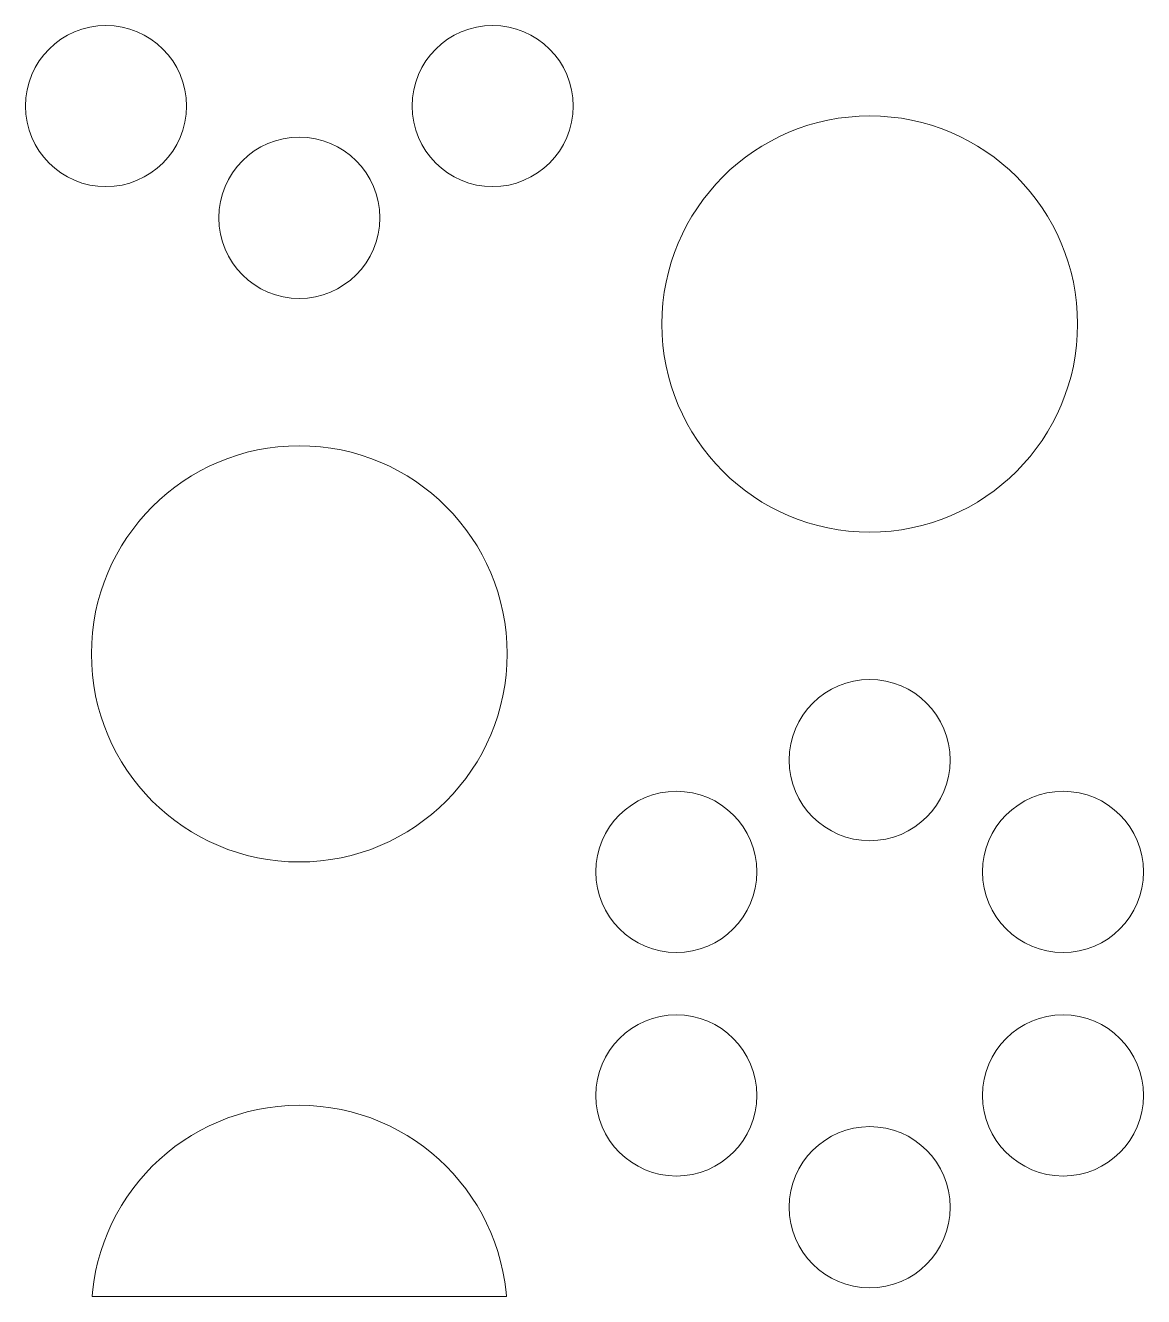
# Model space of a CAD drawing. Header units: millimetres. Extents: x -1200 to 1200, y -590 to 590.
# Drawn here: x 645.5 to 897.8, y -590 to -303.1 of the extents above; entities that cross this region are included whole.
import ezdxf

# ---------------------------------------------------------------- set-up
doc = ezdxf.new("R2010")
doc.units = ezdxf.units.MM
doc.header["$MEASUREMENT"] = 0
doc.layers.add('Layer 1', color=7, linetype='Continuous')

msp = doc.modelspace()

# ---------------------------------------------------------------- linework, layer by layer
at = {"layer": 'Layer 1', "color": 250, "lineweight": 20}
for points, knots in [([(645.4804, -321.3092), (645.4804, -311.2579), (653.6171, -303.1121), (663.6519, -303.1121), (673.6841, -303.1121), (681.821, -311.2579), (681.821, -321.3092), (681.821, -331.3557), (673.6841, -339.5016), (663.6519, -339.5016), (653.6171, -339.5016), (645.4804, -331.3557), (645.4804, -321.3092)], [0, 0, 0, 0, 0.25, 0.25, 0.25, 0.5, 0.5, 0.5, 0.75, 0.75, 0.75, 1, 1, 1, 1]), ([(732.7563, -321.3092), (732.7563, -311.2579), (740.8909, -303.1121), (750.9278, -303.1121), (760.9602, -303.1121), (769.0969, -311.2579), (769.0969, -321.3092), (769.0969, -331.3557), (760.9602, -339.5016), (750.9278, -339.5016), (740.8909, -339.5016), (732.7563, -331.3557), (732.7563, -321.3092)], [0, 0, 0, 0, 0.25, 0.25, 0.25, 0.5, 0.5, 0.5, 0.75, 0.75, 0.75, 1, 1, 1, 1]), ([(789.1277, -370.5178), (789.1277, -370.5178), (789.1929, -368.0954), (789.1929, -368.0954), (789.1929, -368.0954), (789.3713, -365.707), (789.3713, -365.707), (789.3713, -365.707), (789.6703, -363.3547), (789.6703, -363.3547), (789.6703, -363.3547), (790.0828, -361.0435), (790.0828, -361.0435), (790.0828, -361.0435), (790.6083, -358.7734), (790.6083, -358.7734), (790.6083, -358.7734), (791.238, -356.5468), (791.238, -356.5468), (791.238, -356.5468), (791.9734, -354.3661), (791.9734, -354.3661), (791.9734, -354.3661), (792.8151, -352.236), (792.8151, -352.236), (792.8151, -352.236), (793.7533, -350.1567), (793.7533, -350.1567), (793.7533, -350.1567), (794.7902, -348.133), (794.7902, -348.133), (794.7902, -348.133), (795.9188, -346.1646), (795.9188, -346.1646), (795.9188, -346.1646), (797.1368, -344.2591), (797.1368, -344.2591), (797.1368, -344.2591), (798.4487, -342.4164), (798.4487, -342.4164), (798.4487, -342.4164), (799.8401, -340.6415), (799.8401, -340.6415), (799.8401, -340.6415), (801.3159, -338.9341), (801.3159, -338.9341), (801.3159, -338.9341), (802.8715, -337.3015), (802.8715, -337.3015), (802.8715, -337.3015), (804.5016, -335.7439), (804.5016, -335.7439), (804.5016, -335.7439), (806.2068, -334.2658), (806.2068, -334.2658), (806.2068, -334.2658), (807.9793, -332.8723), (807.9793, -332.8723), (807.9793, -332.8723), (809.8169, -331.561), (809.8169, -331.561), (809.8169, -331.561), (811.7245, -330.339), (811.7245, -330.339), (811.7245, -330.339), (813.6875, -329.2088), (813.6875, -329.2088), (813.6875, -329.2088), (815.7084, -328.1727), (815.7084, -328.1727), (815.7084, -328.1727), (817.7849, -327.2309), (817.7849, -327.2309), (817.7849, -327.2309), (819.9119, -326.3905), (819.9119, -326.3905), (819.9119, -326.3905), (822.0896, -325.6513), (822.0896, -325.6513), (822.0896, -325.6513), (824.3131, -325.0211), (824.3131, -325.0211), (824.3131, -325.0211), (826.5799, -324.4946), (826.5799, -324.4946), (826.5799, -324.4946), (828.8879, -324.0816), (828.8879, -324.0816), (828.8879, -324.0816), (831.2345, -323.7821), (831.2345, -323.7821), (831.2345, -323.7821), (833.6195, -323.6034), (833.6195, -323.6034), (833.6195, -323.6034), (836.0407, -323.5431), (836.0407, -323.5431), (836.0407, -323.5431), (838.4595, -323.6034), (838.4595, -323.6034), (838.4595, -323.6034), (840.8447, -323.7821), (840.8447, -323.7821), (840.8447, -323.7821), (843.1911, -324.0816), (843.1911, -324.0816), (843.1911, -324.0816), (845.499, -324.4946), (845.499, -324.4946), (845.499, -324.4946), (847.7682, -325.0211), (847.7682, -325.0211), (847.7682, -325.0211), (849.9894, -325.6513), (849.9894, -325.6513), (849.9894, -325.6513), (852.1672, -326.3905), (852.1672, -326.3905), (852.1672, -326.3905), (854.2943, -327.2309), (854.2943, -327.2309), (854.2943, -327.2309), (856.3707, -328.1727), (856.3707, -328.1727), (856.3707, -328.1727), (858.3915, -329.2088), (858.3915, -329.2088), (858.3915, -329.2088), (860.3593, -330.339), (860.3593, -330.339), (860.3593, -330.339), (862.262, -331.561), (862.262, -331.561), (862.262, -331.561), (864.0996, -332.8723), (864.0996, -332.8723), (864.0996, -332.8723), (865.8747, -334.2658), (865.8747, -334.2658), (865.8747, -334.2658), (867.5772, -335.7439), (867.5772, -335.7439), (867.5772, -335.7439), (869.2074, -337.3015), (869.2074, -337.3015), (869.2074, -337.3015), (870.7654, -338.9365), (870.7654, -338.9365), (870.7654, -338.9365), (872.239, -340.6415), (872.239, -340.6415), (872.239, -340.6415), (873.6329, -342.4164), (873.6329, -342.4164), (873.6329, -342.4164), (874.9424, -344.2591), (874.9424, -344.2591), (874.9424, -344.2591), (876.1601, -346.1646), (876.1601, -346.1646), (876.1601, -346.1646), (877.2913, -348.133), (877.2913, -348.133), (877.2913, -348.133), (878.3259, -350.1567), (878.3259, -350.1567), (878.3259, -350.1567), (879.2665, -352.236), (879.2665, -352.236), (879.2665, -352.236), (880.1056, -354.3661), (880.1056, -354.3661), (880.1056, -354.3661), (880.8412, -356.5468), (880.8412, -356.5468), (880.8412, -356.5468), (881.4729, -358.7711), (881.4729, -358.7711), (881.4729, -358.7711), (881.9963, -361.0435), (881.9963, -361.0435), (881.9963, -361.0435), (882.4088, -363.3547), (882.4088, -363.3547), (882.4088, -363.3547), (882.7053, -365.707), (882.7053, -365.707), (882.7053, -365.707), (882.8886, -368.0954), (882.8886, -368.0954), (882.8886, -368.0954), (882.9489, -370.5178), (882.9489, -370.5178), (882.9489, -370.5178), (882.8886, -372.94), (882.8886, -372.94), (882.8886, -372.94), (882.7053, -375.3285), (882.7053, -375.3285), (882.7053, -375.3285), (882.4088, -377.6783), (882.4088, -377.6783), (882.4088, -377.6783), (881.9963, -379.9918), (881.9963, -379.9918), (881.9963, -379.9918), (881.4729, -382.2619), (881.4729, -382.2619), (881.4729, -382.2619), (880.8412, -384.4862), (880.8412, -384.4862), (880.8412, -384.4862), (880.1056, -386.667), (880.1056, -386.667), (880.1056, -386.667), (879.2665, -388.7994), (879.2665, -388.7994), (879.2665, -388.7994), (878.3259, -390.8764), (878.3259, -390.8764), (878.3259, -390.8764), (877.2913, -392.9001), (877.2913, -392.9001), (877.2913, -392.9001), (876.1601, -394.8683), (876.1601, -394.8683), (876.1601, -394.8683), (874.9424, -396.7739), (874.9424, -396.7739), (874.9424, -396.7739), (873.6329, -398.6164), (873.6329, -398.6164), (873.6329, -398.6164), (872.239, -400.394), (872.239, -400.394), (872.239, -400.394), (870.7654, -402.0991), (870.7654, -402.0991), (870.7654, -402.0991), (869.2074, -403.7315), (869.2074, -403.7315), (869.2074, -403.7315), (867.5772, -405.2916), (867.5772, -405.2916), (867.5772, -405.2916), (865.8747, -406.7672), (865.8747, -406.7672), (865.8747, -406.7672), (864.0996, -408.1631), (864.0996, -408.1631), (864.0996, -408.1631), (862.262, -409.4743), (862.262, -409.4743), (862.262, -409.4743), (860.3593, -410.6965), (860.3593, -410.6965), (860.3593, -410.6965), (858.3915, -411.8267), (858.3915, -411.8267), (858.3915, -411.8267), (856.3707, -412.8628), (856.3707, -412.8628), (856.3707, -412.8628), (854.2943, -413.8047), (854.2943, -413.8047), (854.2943, -413.8047), (852.1672, -414.6451), (852.1672, -414.6451), (852.1672, -414.6451), (849.9894, -415.3817), (849.9894, -415.3817), (849.9894, -415.3817), (847.7682, -416.0144), (847.7682, -416.0144), (847.7682, -416.0144), (845.499, -416.5384), (845.499, -416.5384), (845.499, -416.5384), (843.1911, -416.9491), (843.1911, -416.9491), (843.1911, -416.9491), (840.8447, -417.2484), (840.8447, -417.2484), (840.8447, -417.2484), (838.4595, -417.4318), (838.4595, -417.4318), (838.4595, -417.4318), (836.0407, -417.4923), (836.0407, -417.4923), (836.0407, -417.4923), (833.6195, -417.4318), (833.6195, -417.4318), (833.6195, -417.4318), (831.2345, -417.2484), (831.2345, -417.2484), (831.2345, -417.2484), (828.8879, -416.9491), (828.8879, -416.9491), (828.8879, -416.9491), (826.5799, -416.5384), (826.5799, -416.5384), (826.5799, -416.5384), (824.3105, -416.0144), (824.3105, -416.0144), (824.3105, -416.0144), (822.0896, -415.3817), (822.0896, -415.3817), (822.0896, -415.3817), (819.9119, -414.6451), (819.9119, -414.6451), (819.9119, -414.6451), (817.7849, -413.8047), (817.7849, -413.8047), (817.7849, -413.8047), (815.7084, -412.8628), (815.7084, -412.8628), (815.7084, -412.8628), (813.6875, -411.8267), (813.6875, -411.8267), (813.6875, -411.8267), (811.7245, -410.6965), (811.7245, -410.6965), (811.7245, -410.6965), (809.8169, -409.4743), (809.8169, -409.4743), (809.8169, -409.4743), (807.9793, -408.1631), (807.9793, -408.1631), (807.9793, -408.1631), (806.2068, -406.7672), (806.2068, -406.7672), (806.2068, -406.7672), (804.5016, -405.2916), (804.5016, -405.2916), (804.5016, -405.2916), (802.8715, -403.7315), (802.8715, -403.7315), (802.8715, -403.7315), (801.3159, -402.0991), (801.3159, -402.0991), (801.3159, -402.0991), (799.8401, -400.394), (799.8401, -400.394), (799.8401, -400.394), (798.4487, -398.6164), (798.4487, -398.6164), (798.4487, -398.6164), (797.1368, -396.7739), (797.1368, -396.7739), (797.1368, -396.7739), (795.9188, -394.8683), (795.9188, -394.8683), (795.9188, -394.8683), (794.7902, -392.9001), (794.7902, -392.9001), (794.7902, -392.9001), (793.7533, -390.8764), (793.7533, -390.8764), (793.7533, -390.8764), (792.8151, -388.7994), (792.8151, -388.7994), (792.8151, -388.7994), (791.9734, -386.667), (791.9734, -386.667), (791.9734, -386.667), (791.238, -384.4862), (791.238, -384.4862), (791.238, -384.4862), (790.6083, -382.2619), (790.6083, -382.2619), (790.6083, -382.2619), (790.0828, -379.9894), (790.0828, -379.9894), (790.0828, -379.9894), (789.6703, -377.6783), (789.6703, -377.6783), (789.6703, -377.6783), (789.3713, -375.3285), (789.3713, -375.3285), (789.3713, -375.3285), (789.1929, -372.94), (789.1929, -372.94), (789.1929, -372.94), (789.1277, -370.5178), (789.1277, -370.5178)], [0, 0, 0, 0, 0.0078125, 0.0078125, 0.0078125, 0.015625, 0.015625, 0.015625, 0.0234375, 0.0234375, 0.0234375, 0.03125, 0.03125, 0.03125, 0.0390625, 0.0390625, 0.0390625, 0.046875, 0.046875, 0.046875, 0.0546875, 0.0546875, 0.0546875, 0.0625, 0.0625, 0.0625, 0.0703125, 0.0703125, 0.0703125, 0.078125, 0.078125, 0.078125, 0.0859375, 0.0859375, 0.0859375, 0.09375, 0.09375, 0.09375, 0.1015625, 0.1015625, 0.1015625, 0.109375, 0.109375, 0.109375, 0.1171875, 0.1171875, 0.1171875, 0.125, 0.125, 0.125, 0.1328125, 0.1328125, 0.1328125, 0.140625, 0.140625, 0.140625, 0.1484375, 0.1484375, 0.1484375, 0.15625, 0.15625, 0.15625, 0.1640625, 0.1640625, 0.1640625, 0.171875, 0.171875, 0.171875, 0.1796875, 0.1796875, 0.1796875, 0.1875, 0.1875, 0.1875, 0.1953125, 0.1953125, 0.1953125, 0.203125, 0.203125, 0.203125, 0.2109375, 0.2109375, 0.2109375, 0.21875, 0.21875, 0.21875, 0.2265625, 0.2265625, 0.2265625, 0.234375, 0.234375, 0.234375, 0.2421875, 0.2421875, 0.2421875, 0.25, 0.25, 0.25, 0.2578125, 0.2578125, 0.2578125, 0.265625, 0.265625, 0.265625, 0.2734375, 0.2734375, 0.2734375, 0.28125, 0.28125, 0.28125, 0.2890625, 0.2890625, 0.2890625, 0.296875, 0.296875, 0.296875, 0.3046875, 0.3046875, 0.3046875, 0.3125, 0.3125, 0.3125, 0.3203125, 0.3203125, 0.3203125, 0.328125, 0.328125, 0.328125, 0.3359375, 0.3359375, 0.3359375, 0.34375, 0.34375, 0.34375, 0.3515625, 0.3515625, 0.3515625, 0.359375, 0.359375, 0.359375, 0.3671875, 0.3671875, 0.3671875, 0.375, 0.375, 0.375, 0.3828125, 0.3828125, 0.3828125, 0.390625, 0.390625, 0.390625, 0.3984375, 0.3984375, 0.3984375, 0.40625, 0.40625, 0.40625, 0.4140625, 0.4140625, 0.4140625, 0.421875, 0.421875, 0.421875, 0.4296875, 0.4296875, 0.4296875, 0.4375, 0.4375, 0.4375, 0.4453125, 0.4453125, 0.4453125, 0.453125, 0.453125, 0.453125, 0.4609375, 0.4609375, 0.4609375, 0.46875, 0.46875, 0.46875, 0.4765625, 0.4765625, 0.4765625, 0.484375, 0.484375, 0.484375, 0.4921875, 0.4921875, 0.4921875, 0.5, 0.5, 0.5, 0.5078125, 0.5078125, 0.5078125, 0.515625, 0.515625, 0.515625, 0.5234375, 0.5234375, 0.5234375, 0.53125, 0.53125, 0.53125, 0.5390625, 0.5390625, 0.5390625, 0.546875, 0.546875, 0.546875, 0.5546875, 0.5546875, 0.5546875, 0.5625, 0.5625, 0.5625, 0.5703125, 0.5703125, 0.5703125, 0.578125, 0.578125, 0.578125, 0.5859375, 0.5859375, 0.5859375, 0.59375, 0.59375, 0.59375, 0.6015625, 0.6015625, 0.6015625, 0.609375, 0.609375, 0.609375, 0.6171875, 0.6171875, 0.6171875, 0.625, 0.625, 0.625, 0.6328125, 0.6328125, 0.6328125, 0.640625, 0.640625, 0.640625, 0.6484375, 0.6484375, 0.6484375, 0.65625, 0.65625, 0.65625, 0.6640625, 0.6640625, 0.6640625, 0.671875, 0.671875, 0.671875, 0.6796875, 0.6796875, 0.6796875, 0.6875, 0.6875, 0.6875, 0.6953125, 0.6953125, 0.6953125, 0.703125, 0.703125, 0.703125, 0.7109375, 0.7109375, 0.7109375, 0.71875, 0.71875, 0.71875, 0.7265625, 0.7265625, 0.7265625, 0.734375, 0.734375, 0.734375, 0.7421875, 0.7421875, 0.7421875, 0.75, 0.75, 0.75, 0.7578125, 0.7578125, 0.7578125, 0.765625, 0.765625, 0.765625, 0.7734375, 0.7734375, 0.7734375, 0.78125, 0.78125, 0.78125, 0.7890625, 0.7890625, 0.7890625, 0.796875, 0.796875, 0.796875, 0.8046875, 0.8046875, 0.8046875, 0.8125, 0.8125, 0.8125, 0.8203125, 0.8203125, 0.8203125, 0.828125, 0.828125, 0.828125, 0.8359375, 0.8359375, 0.8359375, 0.84375, 0.84375, 0.84375, 0.8515625, 0.8515625, 0.8515625, 0.859375, 0.859375, 0.859375, 0.8671875, 0.8671875, 0.8671875, 0.875, 0.875, 0.875, 0.8828125, 0.8828125, 0.8828125, 0.890625, 0.890625, 0.890625, 0.8984375, 0.8984375, 0.8984375, 0.90625, 0.90625, 0.90625, 0.9140625, 0.9140625, 0.9140625, 0.921875, 0.921875, 0.921875, 0.9296875, 0.9296875, 0.9296875, 0.9375, 0.9375, 0.9375, 0.9453125, 0.9453125, 0.9453125, 0.953125, 0.953125, 0.953125, 0.9609375, 0.9609375, 0.9609375, 0.96875, 0.96875, 0.96875, 0.9765625, 0.9765625, 0.9765625, 0.984375, 0.984375, 0.984375, 0.9921875, 0.9921875, 0.9921875, 1, 1, 1, 1]), ([(689.1184, -346.5366), (689.1184, -336.4877), (697.2528, -328.3392), (707.2898, -328.3392), (717.322, -328.3392), (725.4613, -336.4877), (725.4613, -346.5366), (725.4613, -356.5855), (717.322, -364.7338), (707.2898, -364.7338), (697.2528, -364.7338), (689.1184, -356.5855), (689.1184, -346.5366)], [0, 0, 0, 0, 0.25, 0.25, 0.25, 0.5, 0.5, 0.5, 0.75, 0.75, 0.75, 1, 1, 1, 1]), ([(660.3793, -444.9561), (660.3793, -444.9561), (660.4372, -442.5337), (660.4372, -442.5337), (660.4372, -442.5337), (660.6205, -440.1453), (660.6205, -440.1453), (660.6205, -440.1453), (660.9195, -437.7955), (660.9195, -437.7955), (660.9195, -437.7955), (661.332, -435.4843), (661.332, -435.4843), (661.332, -435.4843), (661.8551, -433.2117), (661.8551, -433.2117), (661.8551, -433.2117), (662.4895, -430.9875), (662.4895, -430.9875), (662.4895, -430.9875), (663.2225, -428.8067), (663.2225, -428.8067), (663.2225, -428.8067), (664.0644, -426.6766), (664.0644, -426.6766), (664.0644, -426.6766), (665.0024, -424.5974), (665.0024, -424.5974), (665.0024, -424.5974), (666.0368, -422.5735), (666.0368, -422.5735), (666.0368, -422.5735), (667.1679, -420.6053), (667.1679, -420.6053), (667.1679, -420.6053), (668.3882, -418.6999), (668.3882, -418.6999), (668.3882, -418.6999), (669.6953, -416.8572), (669.6953, -416.8572), (669.6953, -416.8572), (671.0892, -415.0797), (671.0892, -415.0797), (671.0892, -415.0797), (672.5651, -413.3748), (672.5651, -413.3748), (672.5651, -413.3748), (674.1206, -411.7421), (674.1206, -411.7421), (674.1206, -411.7421), (675.7486, -410.1844), (675.7486, -410.1844), (675.7486, -410.1844), (677.4559, -408.7065), (677.4559, -408.7065), (677.4559, -408.7065), (679.2284, -407.313), (679.2284, -407.313), (679.2284, -407.313), (681.0684, -405.9992), (681.0684, -405.9992), (681.0684, -405.9992), (682.9712, -404.7772), (682.9712, -404.7772), (682.9712, -404.7772), (684.9342, -403.6471), (684.9342, -403.6471), (684.9342, -403.6471), (686.9576, -402.611), (686.9576, -402.611), (686.9576, -402.611), (689.0341, -401.6692), (689.0341, -401.6692), (689.0341, -401.6692), (691.1587, -400.8287), (691.1587, -400.8287), (691.1587, -400.8287), (693.3386, -400.0922), (693.3386, -400.0922), (693.3386, -400.0922), (695.5598, -399.4594), (695.5598, -399.4594), (695.5598, -399.4594), (697.8267, -398.9352), (697.8267, -398.9352), (697.8267, -398.9352), (700.1369, -398.5248), (700.1369, -398.5248), (700.1369, -398.5248), (702.4859, -398.2252), (702.4859, -398.2252), (702.4859, -398.2252), (704.871, -398.0417), (704.871, -398.0417), (704.871, -398.0417), (707.2898, -397.9813), (707.2898, -397.9813), (707.2898, -397.9813), (709.7087, -398.0417), (709.7087, -398.0417), (709.7087, -398.0417), (712.0914, -398.2252), (712.0914, -398.2252), (712.0914, -398.2252), (714.4378, -398.5248), (714.4378, -398.5248), (714.4378, -398.5248), (716.7482, -398.9352), (716.7482, -398.9352), (716.7482, -398.9352), (719.0152, -399.4594), (719.0152, -399.4594), (719.0152, -399.4594), (721.241, -400.0922), (721.241, -400.0922), (721.241, -400.0922), (723.4164, -400.8287), (723.4164, -400.8287), (723.4164, -400.8287), (725.5409, -401.6692), (725.5409, -401.6692), (725.5409, -401.6692), (727.622, -402.611), (727.622, -402.611), (727.622, -402.611), (729.643, -403.6471), (729.643, -403.6471), (729.643, -403.6471), (731.606, -404.7772), (731.606, -404.7772), (731.606, -404.7772), (733.5088, -405.9992), (733.5088, -405.9992), (733.5088, -405.9992), (735.3489, -407.313), (735.3489, -407.313), (735.3489, -407.313), (737.124, -408.7065), (737.124, -408.7065), (737.124, -408.7065), (738.8264, -410.1844), (738.8264, -410.1844), (738.8264, -410.1844), (740.4567, -411.7421), (740.4567, -411.7421), (740.4567, -411.7421), (742.0097, -413.3748), (742.0097, -413.3748), (742.0097, -413.3748), (743.4881, -415.0797), (743.4881, -415.0797), (743.4881, -415.0797), (744.8819, -416.8572), (744.8819, -416.8572), (744.8819, -416.8572), (746.1891, -418.6999), (746.1891, -418.6999), (746.1891, -418.6999), (747.4118, -420.6053), (747.4118, -420.6053), (747.4118, -420.6053), (748.5405, -422.5735), (748.5405, -422.5735), (748.5405, -422.5735), (749.575, -424.5974), (749.575, -424.5974), (749.575, -424.5974), (750.5155, -426.6766), (750.5155, -426.6766), (750.5155, -426.6766), (751.3523, -428.8067), (751.3523, -428.8067), (751.3523, -428.8067), (752.0903, -430.9875), (752.0903, -430.9875), (752.0903, -430.9875), (752.722, -433.2117), (752.722, -433.2117), (752.722, -433.2117), (753.243, -435.4843), (753.243, -435.4843), (753.243, -435.4843), (753.6578, -437.7955), (753.6578, -437.7955), (753.6578, -437.7955), (753.9545, -440.1453), (753.9545, -440.1453), (753.9545, -440.1453), (754.1378, -442.5337), (754.1378, -442.5337), (754.1378, -442.5337), (754.1981, -444.9561), (754.1981, -444.9561), (754.1981, -444.9561), (754.1378, -447.3782), (754.1378, -447.3782), (754.1378, -447.3782), (753.9545, -449.7667), (753.9545, -449.7667), (753.9545, -449.7667), (753.6578, -452.1189), (753.6578, -452.1189), (753.6578, -452.1189), (753.243, -454.4301), (753.243, -454.4301), (753.243, -454.4301), (752.722, -456.7002), (752.722, -456.7002), (752.722, -456.7002), (752.0903, -458.9269), (752.0903, -458.9269), (752.0903, -458.9269), (751.3523, -461.1076), (751.3523, -461.1076), (751.3523, -461.1076), (750.5155, -463.2377), (750.5155, -463.2377), (750.5155, -463.2377), (749.575, -465.317), (749.575, -465.317), (749.575, -465.317), (748.5405, -467.3409), (748.5405, -467.3409), (748.5405, -467.3409), (747.4118, -469.3092), (747.4118, -469.3092), (747.4118, -469.3092), (746.1891, -471.217), (746.1891, -471.217), (746.1891, -471.217), (744.8819, -473.0572), (744.8819, -473.0572), (744.8819, -473.0572), (743.4881, -474.8346), (743.4881, -474.8346), (743.4881, -474.8346), (742.0097, -476.5396), (742.0097, -476.5396), (742.0097, -476.5396), (740.4567, -478.1723), (740.4567, -478.1723), (740.4567, -478.1723), (738.8264, -479.7299), (738.8264, -479.7299), (738.8264, -479.7299), (737.124, -481.2078), (737.124, -481.2078), (737.124, -481.2078), (735.3489, -482.6014), (735.3489, -482.6014), (735.3489, -482.6014), (733.5088, -483.9127), (733.5088, -483.9127), (733.5088, -483.9127), (731.606, -485.1347), (731.606, -485.1347), (731.606, -485.1347), (729.643, -486.265), (729.643, -486.265), (729.643, -486.265), (727.622, -487.301), (727.622, -487.301), (727.622, -487.301), (725.5409, -488.2427), (725.5409, -488.2427), (725.5409, -488.2427), (723.4164, -489.0856), (723.4164, -489.0856), (723.4164, -489.0856), (721.241, -489.8198), (721.241, -489.8198), (721.241, -489.8198), (719.0152, -490.4526), (719.0152, -490.4526), (719.0152, -490.4526), (716.7482, -490.9791), (716.7482, -490.9791), (716.7482, -490.9791), (714.4378, -491.3921), (714.4378, -491.3921), (714.4378, -491.3921), (712.0914, -491.6915), (712.0914, -491.6915), (712.0914, -491.6915), (709.7087, -491.8702), (709.7087, -491.8702), (709.7087, -491.8702), (707.2898, -491.9306), (707.2898, -491.9306), (707.2898, -491.9306), (704.8663, -491.8702), (704.8663, -491.8702), (704.8663, -491.8702), (702.4859, -491.6915), (702.4859, -491.6915), (702.4859, -491.6915), (700.1369, -491.3921), (700.1369, -491.3921), (700.1369, -491.3921), (697.8267, -490.9791), (697.8267, -490.9791), (697.8267, -490.9791), (695.5598, -490.4526), (695.5598, -490.4526), (695.5598, -490.4526), (693.3386, -489.8198), (693.3386, -489.8198), (693.3386, -489.8198), (691.1587, -489.0834), (691.1587, -489.0834), (691.1587, -489.0834), (689.0341, -488.2427), (689.0341, -488.2427), (689.0341, -488.2427), (686.9576, -487.301), (686.9576, -487.301), (686.9576, -487.301), (684.9342, -486.265), (684.9342, -486.265), (684.9342, -486.265), (682.9712, -485.1347), (682.9712, -485.1347), (682.9712, -485.1347), (681.0684, -483.9127), (681.0684, -483.9127), (681.0684, -483.9127), (679.2284, -482.6014), (679.2284, -482.6014), (679.2284, -482.6014), (677.4559, -481.2078), (677.4559, -481.2078), (677.4559, -481.2078), (675.7486, -479.7299), (675.7486, -479.7299), (675.7486, -479.7299), (674.1206, -478.1723), (674.1206, -478.1723), (674.1206, -478.1723), (672.5651, -476.5396), (672.5651, -476.5396), (672.5651, -476.5396), (671.0892, -474.8346), (671.0892, -474.8346), (671.0892, -474.8346), (669.6953, -473.0572), (669.6953, -473.0572), (669.6953, -473.0572), (668.3882, -471.217), (668.3882, -471.217), (668.3882, -471.217), (667.1679, -469.3092), (667.1679, -469.3092), (667.1679, -469.3092), (666.0368, -467.3409), (666.0368, -467.3409), (666.0368, -467.3409), (665.0024, -465.317), (665.0024, -465.317), (665.0024, -465.317), (664.0644, -463.2377), (664.0644, -463.2377), (664.0644, -463.2377), (663.2225, -461.1076), (663.2225, -461.1076), (663.2225, -461.1076), (662.4895, -458.9269), (662.4895, -458.9269), (662.4895, -458.9269), (661.8551, -456.7002), (661.8551, -456.7002), (661.8551, -456.7002), (661.332, -454.4276), (661.332, -454.4276), (661.332, -454.4276), (660.9195, -452.1189), (660.9195, -452.1189), (660.9195, -452.1189), (660.6205, -449.7667), (660.6205, -449.7667), (660.6205, -449.7667), (660.4372, -447.3782), (660.4372, -447.3782), (660.4372, -447.3782), (660.3793, -444.9561), (660.3793, -444.9561)], [0, 0, 0, 0, 0.0078125, 0.0078125, 0.0078125, 0.015625, 0.015625, 0.015625, 0.0234375, 0.0234375, 0.0234375, 0.03125, 0.03125, 0.03125, 0.0390625, 0.0390625, 0.0390625, 0.046875, 0.046875, 0.046875, 0.0546875, 0.0546875, 0.0546875, 0.0625, 0.0625, 0.0625, 0.0703125, 0.0703125, 0.0703125, 0.078125, 0.078125, 0.078125, 0.0859375, 0.0859375, 0.0859375, 0.09375, 0.09375, 0.09375, 0.1015625, 0.1015625, 0.1015625, 0.109375, 0.109375, 0.109375, 0.1171875, 0.1171875, 0.1171875, 0.125, 0.125, 0.125, 0.1328125, 0.1328125, 0.1328125, 0.140625, 0.140625, 0.140625, 0.1484375, 0.1484375, 0.1484375, 0.15625, 0.15625, 0.15625, 0.1640625, 0.1640625, 0.1640625, 0.171875, 0.171875, 0.171875, 0.1796875, 0.1796875, 0.1796875, 0.1875, 0.1875, 0.1875, 0.1953125, 0.1953125, 0.1953125, 0.203125, 0.203125, 0.203125, 0.2109375, 0.2109375, 0.2109375, 0.21875, 0.21875, 0.21875, 0.2265625, 0.2265625, 0.2265625, 0.234375, 0.234375, 0.234375, 0.2421875, 0.2421875, 0.2421875, 0.25, 0.25, 0.25, 0.2578125, 0.2578125, 0.2578125, 0.265625, 0.265625, 0.265625, 0.2734375, 0.2734375, 0.2734375, 0.28125, 0.28125, 0.28125, 0.2890625, 0.2890625, 0.2890625, 0.296875, 0.296875, 0.296875, 0.3046875, 0.3046875, 0.3046875, 0.3125, 0.3125, 0.3125, 0.3203125, 0.3203125, 0.3203125, 0.328125, 0.328125, 0.328125, 0.3359375, 0.3359375, 0.3359375, 0.34375, 0.34375, 0.34375, 0.3515625, 0.3515625, 0.3515625, 0.359375, 0.359375, 0.359375, 0.3671875, 0.3671875, 0.3671875, 0.375, 0.375, 0.375, 0.3828125, 0.3828125, 0.3828125, 0.390625, 0.390625, 0.390625, 0.3984375, 0.3984375, 0.3984375, 0.40625, 0.40625, 0.40625, 0.4140625, 0.4140625, 0.4140625, 0.421875, 0.421875, 0.421875, 0.4296875, 0.4296875, 0.4296875, 0.4375, 0.4375, 0.4375, 0.4453125, 0.4453125, 0.4453125, 0.453125, 0.453125, 0.453125, 0.4609375, 0.4609375, 0.4609375, 0.46875, 0.46875, 0.46875, 0.4765625, 0.4765625, 0.4765625, 0.484375, 0.484375, 0.484375, 0.4921875, 0.4921875, 0.4921875, 0.5, 0.5, 0.5, 0.5078125, 0.5078125, 0.5078125, 0.515625, 0.515625, 0.515625, 0.5234375, 0.5234375, 0.5234375, 0.53125, 0.53125, 0.53125, 0.5390625, 0.5390625, 0.5390625, 0.546875, 0.546875, 0.546875, 0.5546875, 0.5546875, 0.5546875, 0.5625, 0.5625, 0.5625, 0.5703125, 0.5703125, 0.5703125, 0.578125, 0.578125, 0.578125, 0.5859375, 0.5859375, 0.5859375, 0.59375, 0.59375, 0.59375, 0.6015625, 0.6015625, 0.6015625, 0.609375, 0.609375, 0.609375, 0.6171875, 0.6171875, 0.6171875, 0.625, 0.625, 0.625, 0.6328125, 0.6328125, 0.6328125, 0.640625, 0.640625, 0.640625, 0.6484375, 0.6484375, 0.6484375, 0.65625, 0.65625, 0.65625, 0.6640625, 0.6640625, 0.6640625, 0.671875, 0.671875, 0.671875, 0.6796875, 0.6796875, 0.6796875, 0.6875, 0.6875, 0.6875, 0.6953125, 0.6953125, 0.6953125, 0.703125, 0.703125, 0.703125, 0.7109375, 0.7109375, 0.7109375, 0.71875, 0.71875, 0.71875, 0.7265625, 0.7265625, 0.7265625, 0.734375, 0.734375, 0.734375, 0.7421875, 0.7421875, 0.7421875, 0.75, 0.75, 0.75, 0.7578125, 0.7578125, 0.7578125, 0.765625, 0.765625, 0.765625, 0.7734375, 0.7734375, 0.7734375, 0.78125, 0.78125, 0.78125, 0.7890625, 0.7890625, 0.7890625, 0.796875, 0.796875, 0.796875, 0.8046875, 0.8046875, 0.8046875, 0.8125, 0.8125, 0.8125, 0.8203125, 0.8203125, 0.8203125, 0.828125, 0.828125, 0.828125, 0.8359375, 0.8359375, 0.8359375, 0.84375, 0.84375, 0.84375, 0.8515625, 0.8515625, 0.8515625, 0.859375, 0.859375, 0.859375, 0.8671875, 0.8671875, 0.8671875, 0.875, 0.875, 0.875, 0.8828125, 0.8828125, 0.8828125, 0.890625, 0.890625, 0.890625, 0.8984375, 0.8984375, 0.8984375, 0.90625, 0.90625, 0.90625, 0.9140625, 0.9140625, 0.9140625, 0.921875, 0.921875, 0.921875, 0.9296875, 0.9296875, 0.9296875, 0.9375, 0.9375, 0.9375, 0.9453125, 0.9453125, 0.9453125, 0.953125, 0.953125, 0.953125, 0.9609375, 0.9609375, 0.9609375, 0.96875, 0.96875, 0.96875, 0.9765625, 0.9765625, 0.9765625, 0.984375, 0.984375, 0.984375, 0.9921875, 0.9921875, 0.9921875, 1, 1, 1, 1]), ([(817.8691, -468.9373), (817.8691, -458.8882), (826.0059, -450.74), (836.0407, -450.74), (846.0728, -450.74), (854.2123, -458.8882), (854.2123, -468.9373), (854.2123, -478.9861), (846.0728, -487.1343), (836.0407, -487.1343), (826.0059, -487.1343), (817.8691, -478.9861), (817.8691, -468.9373)], [0, 0, 0, 0, 0.25, 0.25, 0.25, 0.5, 0.5, 0.5, 0.75, 0.75, 0.75, 1, 1, 1, 1]), ([(774.2313, -494.1692), (774.2313, -484.118), (782.3681, -475.9721), (792.4004, -475.9721), (802.4349, -475.9721), (810.5717, -484.118), (810.5717, -494.1692), (810.5717, -504.2158), (802.4349, -512.3617), (792.4004, -512.3617), (782.3681, -512.3617), (774.2313, -504.2158), (774.2313, -494.1692)], [0, 0, 0, 0, 0.25, 0.25, 0.25, 0.5, 0.5, 0.5, 0.75, 0.75, 0.75, 1, 1, 1, 1]), ([(861.5073, -494.1692), (861.5073, -484.118), (869.6417, -475.9721), (879.6788, -475.9721), (889.711, -475.9721), (897.8478, -484.118), (897.8478, -494.1692), (897.8478, -504.2158), (889.711, -512.3617), (879.6788, -512.3617), (869.6417, -512.3617), (861.5073, -504.2158), (861.5073, -494.1692)], [0, 0, 0, 0, 0.25, 0.25, 0.25, 0.5, 0.5, 0.5, 0.75, 0.75, 0.75, 1, 1, 1, 1]), ([(774.2313, -544.6263), (774.2313, -534.58), (782.3681, -526.4293), (792.4004, -526.4293), (802.4349, -526.4293), (810.5717, -534.58), (810.5717, -544.6263), (810.5717, -554.6729), (802.4349, -562.8235), (792.4004, -562.8235), (782.3681, -562.8235), (774.2313, -554.6729), (774.2313, -544.6263)], [0, 0, 0, 0, 0.25, 0.25, 0.25, 0.5, 0.5, 0.5, 0.75, 0.75, 0.75, 1, 1, 1, 1]), ([(861.5073, -544.6263), (861.5073, -534.58), (869.6417, -526.4293), (879.6788, -526.4293), (889.711, -526.4293), (897.8478, -534.58), (897.8478, -544.6263), (897.8478, -554.6729), (889.711, -562.8235), (879.6788, -562.8235), (869.6417, -562.8235), (861.5073, -554.6729), (861.5073, -544.6263)], [0, 0, 0, 0, 0.25, 0.25, 0.25, 0.5, 0.5, 0.5, 0.75, 0.75, 0.75, 1, 1, 1, 1]), ([(754.0313, -590.0266), (754.0313, -590.0266), (660.5438, -590.0266), (660.5438, -590.0266), (660.5438, -590.0266), (660.6205, -589.0265), (660.6205, -589.0265), (660.6205, -589.0265), (660.9195, -586.6767), (660.9195, -586.6767), (660.9195, -586.6767), (661.332, -584.3632), (661.332, -584.3632), (661.332, -584.3632), (661.8551, -582.0931), (661.8551, -582.0931), (661.8551, -582.0931), (662.4895, -579.8641), (662.4895, -579.8641), (662.4895, -579.8641), (663.2225, -577.6857), (663.2225, -577.6857), (663.2225, -577.6857), (664.0644, -575.5557), (664.0644, -575.5557), (664.0644, -575.5557), (665.0024, -573.4787), (665.0024, -573.4787), (665.0024, -573.4787), (666.0368, -571.4524), (666.0368, -571.4524), (666.0368, -571.4524), (667.1679, -569.4842), (667.1679, -569.4842), (667.1679, -569.4842), (668.3882, -567.5788), (668.3882, -567.5788), (668.3882, -567.5788), (669.6953, -565.7362), (669.6953, -565.7362), (669.6953, -565.7362), (671.0892, -563.9609), (671.0892, -563.9609), (671.0892, -563.9609), (672.5651, -562.2536), (672.5651, -562.2536), (672.5651, -562.2536), (674.1206, -560.6212), (674.1206, -560.6212), (674.1206, -560.6212), (675.7486, -559.0656), (675.7486, -559.0656), (675.7486, -559.0656), (677.4559, -557.5879), (677.4559, -557.5879), (677.4559, -557.5879), (679.2284, -556.1895), (679.2284, -556.1895), (679.2284, -556.1895), (681.0684, -554.8805), (681.0684, -554.8805), (681.0684, -554.8805), (682.9712, -553.6562), (682.9712, -553.6562), (682.9712, -553.6562), (684.9342, -552.526), (684.9342, -552.526), (684.9342, -552.526), (686.9576, -551.4899), (686.9576, -551.4899), (686.9576, -551.4899), (689.0341, -550.5481), (689.0341, -550.5481), (689.0341, -550.5481), (691.1587, -549.7101), (691.1587, -549.7101), (691.1587, -549.7101), (693.3386, -548.971), (693.3386, -548.971), (693.3386, -548.971), (695.5598, -548.3383), (695.5598, -548.3383), (695.5598, -548.3383), (697.8267, -547.8166), (697.8267, -547.8166), (697.8267, -547.8166), (700.1369, -547.4037), (700.1369, -547.4037), (700.1369, -547.4037), (702.4859, -547.1043), (702.4859, -547.1043), (702.4859, -547.1043), (704.871, -546.9206), (704.871, -546.9206), (704.871, -546.9206), (707.2898, -546.8603), (707.2898, -546.8603), (707.2898, -546.8603), (709.7087, -546.9206), (709.7087, -546.9206), (709.7087, -546.9206), (712.0914, -547.1043), (712.0914, -547.1043), (712.0914, -547.1043), (714.4378, -547.4037), (714.4378, -547.4037), (714.4378, -547.4037), (716.7482, -547.8166), (716.7482, -547.8166), (716.7482, -547.8166), (719.0152, -548.3383), (719.0152, -548.3383), (719.0152, -548.3383), (721.241, -548.971), (721.241, -548.971), (721.241, -548.971), (723.4164, -549.7101), (723.4164, -549.7101), (723.4164, -549.7101), (725.5409, -550.5481), (725.5409, -550.5481), (725.5409, -550.5481), (727.622, -551.4899), (727.622, -551.4899), (727.622, -551.4899), (729.643, -552.526), (729.643, -552.526), (729.643, -552.526), (731.606, -553.6562), (731.606, -553.6562), (731.606, -553.6562), (733.5088, -554.8805), (733.5088, -554.8805), (733.5088, -554.8805), (735.3489, -556.1895), (735.3489, -556.1895), (735.3489, -556.1895), (737.124, -557.5879), (737.124, -557.5879), (737.124, -557.5879), (738.8264, -559.0656), (738.8264, -559.0656), (738.8264, -559.0656), (740.4567, -560.6212), (740.4567, -560.6212), (740.4567, -560.6212), (742.0097, -562.2536), (742.0097, -562.2536), (742.0097, -562.2536), (743.4881, -563.9609), (743.4881, -563.9609), (743.4881, -563.9609), (744.8819, -565.7362), (744.8819, -565.7362), (744.8819, -565.7362), (746.1891, -567.5788), (746.1891, -567.5788), (746.1891, -567.5788), (747.4118, -569.4842), (747.4118, -569.4842), (747.4118, -569.4842), (748.5405, -571.4524), (748.5405, -571.4524), (748.5405, -571.4524), (749.575, -573.4739), (749.575, -573.4739), (749.575, -573.4739), (750.5155, -575.5557), (750.5155, -575.5557), (750.5155, -575.5557), (751.3523, -577.6857), (751.3523, -577.6857), (751.3523, -577.6857), (752.0903, -579.8641), (752.0903, -579.8641), (752.0903, -579.8641), (752.722, -582.0931), (752.722, -582.0931), (752.722, -582.0931), (753.243, -584.3632), (753.243, -584.3632), (753.243, -584.3632), (753.6578, -586.6767), (753.6578, -586.6767), (753.6578, -586.6767), (753.9545, -589.0265), (753.9545, -589.0265), (753.9545, -589.0265), (754.0313, -590.0266), (754.0313, -590.0266)], [0, 0, 0, 0, 0.01587302, 0.01587302, 0.01587302, 0.03174603, 0.03174603, 0.03174603, 0.04761905, 0.04761905, 0.04761905, 0.06349206, 0.06349206, 0.06349206, 0.07936508, 0.07936508, 0.07936508, 0.0952381, 0.0952381, 0.0952381, 0.11111111, 0.11111111, 0.11111111, 0.12698413, 0.12698413, 0.12698413, 0.14285714, 0.14285714, 0.14285714, 0.15873016, 0.15873016, 0.15873016, 0.17460317, 0.17460317, 0.17460317, 0.19047619, 0.19047619, 0.19047619, 0.20634921, 0.20634921, 0.20634921, 0.22222222, 0.22222222, 0.22222222, 0.23809524, 0.23809524, 0.23809524, 0.25396825, 0.25396825, 0.25396825, 0.26984127, 0.26984127, 0.26984127, 0.28571429, 0.28571429, 0.28571429, 0.3015873, 0.3015873, 0.3015873, 0.31746032, 0.31746032, 0.31746032, 0.33333333, 0.33333333, 0.33333333, 0.34920635, 0.34920635, 0.34920635, 0.36507937, 0.36507937, 0.36507937, 0.38095238, 0.38095238, 0.38095238, 0.3968254, 0.3968254, 0.3968254, 0.41269841, 0.41269841, 0.41269841, 0.42857143, 0.42857143, 0.42857143, 0.44444444, 0.44444444, 0.44444444, 0.46031746, 0.46031746, 0.46031746, 0.47619048, 0.47619048, 0.47619048, 0.49206349, 0.49206349, 0.49206349, 0.50793651, 0.50793651, 0.50793651, 0.52380952, 0.52380952, 0.52380952, 0.53968254, 0.53968254, 0.53968254, 0.55555556, 0.55555556, 0.55555556, 0.57142857, 0.57142857, 0.57142857, 0.58730159, 0.58730159, 0.58730159, 0.6031746, 0.6031746, 0.6031746, 0.61904762, 0.61904762, 0.61904762, 0.63492063, 0.63492063, 0.63492063, 0.65079365, 0.65079365, 0.65079365, 0.66666667, 0.66666667, 0.66666667, 0.68253968, 0.68253968, 0.68253968, 0.6984127, 0.6984127, 0.6984127, 0.71428571, 0.71428571, 0.71428571, 0.73015873, 0.73015873, 0.73015873, 0.74603175, 0.74603175, 0.74603175, 0.76190476, 0.76190476, 0.76190476, 0.77777778, 0.77777778, 0.77777778, 0.79365079, 0.79365079, 0.79365079, 0.80952381, 0.80952381, 0.80952381, 0.82539683, 0.82539683, 0.82539683, 0.84126984, 0.84126984, 0.84126984, 0.85714286, 0.85714286, 0.85714286, 0.87301587, 0.87301587, 0.87301587, 0.88888889, 0.88888889, 0.88888889, 0.9047619, 0.9047619, 0.9047619, 0.92063492, 0.92063492, 0.92063492, 0.93650794, 0.93650794, 0.93650794, 0.95238095, 0.95238095, 0.95238095, 0.96825397, 0.96825397, 0.96825397, 0.98412698, 0.98412698, 0.98412698, 1, 1, 1, 1]), ([(817.8691, -569.8561), (817.8691, -559.8097), (826.0059, -551.6589), (836.0407, -551.6589), (846.0728, -551.6589), (854.2123, -559.8097), (854.2123, -569.8561), (854.2123, -579.9051), (846.0728, -588.0534), (836.0407, -588.0534), (826.0059, -588.0534), (817.8691, -579.9051), (817.8691, -569.8561)], [0, 0, 0, 0, 0.25, 0.25, 0.25, 0.5, 0.5, 0.5, 0.75, 0.75, 0.75, 1, 1, 1, 1])]:
    msp.add_open_spline(points, degree=3, knots=knots, dxfattribs=at)

doc.saveas('drawing.dxf')
